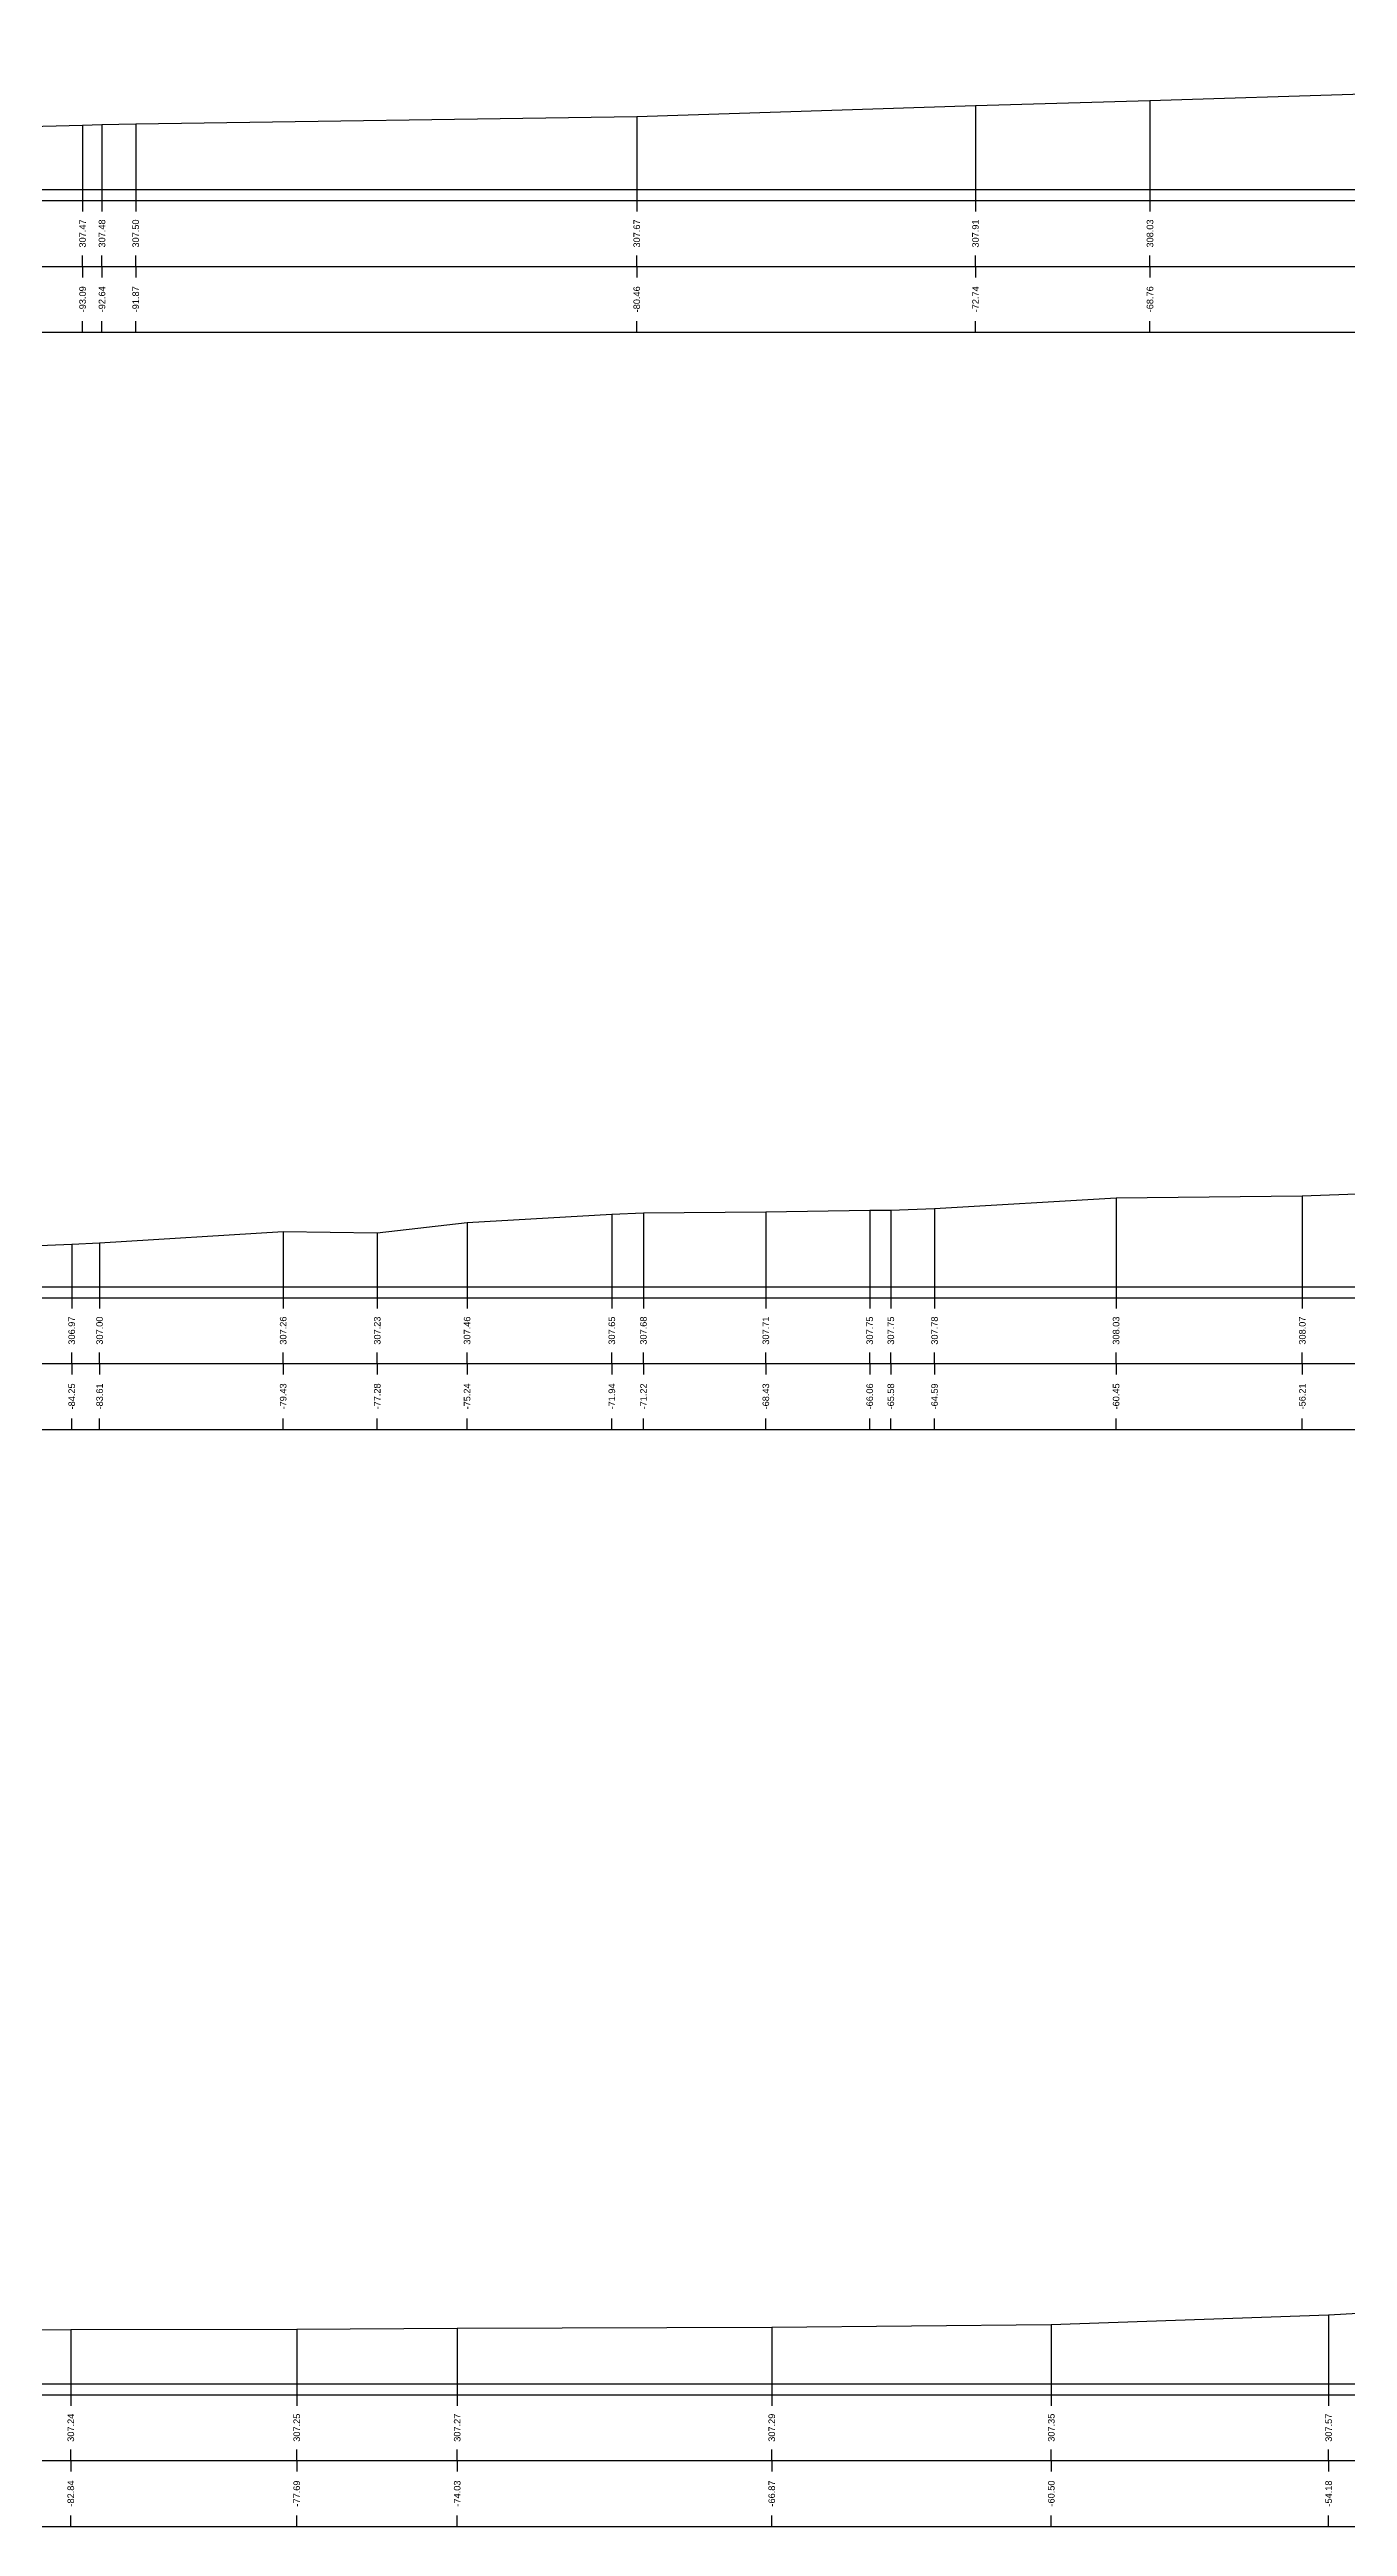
# Model space of a CAD drawing. Header units: millimetres. Extents: x -170 to 301, y 153 to 290.
# Drawn here: x 66 to 95.5, y 152.8 to 209.2 of the extents above; entities that cross this region are included whole.
import ezdxf
from ezdxf.enums import TextEntityAlignment as Align

# ---------------------------------------------------------------- set-up
doc = ezdxf.new("R2010")
doc.units = ezdxf.units.MM
doc.styles.get("Standard").update_dxf_attribs({"font": 'arial.ttf'})

msp = doc.modelspace()

# ---------------------------------------------------------------- linework, layer by layer
at = {"layer": 'band'}
for p, q in [((66.708, 205.75), (66.708, 205.5)), ((67.15, 205.75), (67.15, 205.5)), ((67.919, 205.75), (67.919, 205.5)), ((79.335, 205.75), (79.335, 205.5)), ((87.052, 205.75), (87.052, 205.5)), ((91.029, 205.75), (91.029, 205.5)), ((66.708, 204.25), (66.708, 204.5)), ((67.15, 204.25), (67.15, 204.5)), ((67.919, 204.25), (67.919, 204.5)), ((79.335, 204.25), (79.335, 204.5)), ((87.052, 204.25), (87.052, 204.5)), ((91.029, 204.25), (91.029, 204.5)), ((66.708, 204.25), (66.708, 204)), ((67.15, 204.25), (67.15, 204)), ((67.919, 204.25), (67.919, 204)), ((79.335, 204.25), (79.335, 204)), ((87.052, 204.25), (87.052, 204)), ((91.029, 204.25), (91.029, 204)), ((66.708, 202.75), (66.708, 203)), ((67.15, 202.75), (67.15, 203)), ((67.919, 202.75), (67.919, 203)), ((79.335, 202.75), (79.335, 203)), ((87.052, 202.75), (87.052, 203)), ((91.029, 202.75), (91.029, 203)), ((66.461, 180.75), (66.461, 180.5)), ((67.096, 180.75), (67.096, 180.5)), ((71.279, 180.75), (71.279, 180.5)), ((73.422, 180.75), (73.422, 180.5)), ((75.47, 180.75), (75.47, 180.5)), ((78.767, 180.75), (78.767, 180.5)), ((79.488, 180.75), (79.488, 180.5)), ((82.276, 180.75), (82.276, 180.5)), ((84.643, 180.75), (84.643, 180.5)), ((85.124, 180.75), (85.124, 180.5)), ((86.12, 180.75), (86.12, 180.5)), ((90.257, 180.75), (90.257, 180.5)), ((94.5, 180.75), (94.5, 180.5)), ((66.461, 179.25), (66.461, 179.5)), ((67.096, 179.25), (67.096, 179.5)), ((71.279, 179.25), (71.279, 179.5)), ((73.422, 179.25), (73.422, 179.5)), ((75.47, 179.25), (75.47, 179.5)), ((78.767, 179.25), (78.767, 179.5)), ((79.488, 179.25), (79.488, 179.5)), ((82.276, 179.25), (82.276, 179.5)), ((84.643, 179.25), (84.643, 179.5)), ((85.124, 179.25), (85.124, 179.5)), ((86.12, 179.25), (86.12, 179.5)), ((90.257, 179.25), (90.257, 179.5)), ((94.5, 179.25), (94.5, 179.5)), ((66.461, 179.25), (66.461, 179)), ((67.096, 179.25), (67.096, 179)), ((71.279, 179.25), (71.279, 179)), ((73.422, 179.25), (73.422, 179)), ((75.47, 179.25), (75.47, 179)), ((78.767, 179.25), (78.767, 179)), ((79.488, 179.25), (79.488, 179)), ((82.276, 179.25), (82.276, 179)), ((84.643, 179.25), (84.643, 179)), ((85.124, 179.25), (85.124, 179)), ((86.12, 179.25), (86.12, 179)), ((90.257, 179.25), (90.257, 179)), ((94.5, 179.25), (94.5, 179)), ((66.461, 177.75), (66.461, 178)), ((67.096, 177.75), (67.096, 178)), ((71.279, 177.75), (71.279, 178)), ((73.422, 177.75), (73.422, 178)), ((75.47, 177.75), (75.47, 178)), ((78.767, 177.75), (78.767, 178)), ((79.488, 177.75), (79.488, 178)), ((82.276, 177.75), (82.276, 178)), ((84.643, 177.75), (84.643, 178)), ((85.124, 177.75), (85.124, 178)), ((86.12, 177.75), (86.12, 178)), ((90.257, 177.75), (90.257, 178)), ((94.5, 177.75), (94.5, 178)), ((66.44, 155.75), (66.44, 155.5)), ((71.588, 155.75), (71.588, 155.5)), ((75.244, 155.75), (75.244, 155.5)), ((82.411, 155.75), (82.411, 155.5)), ((88.78, 155.75), (88.78, 155.5)), ((95.099, 155.75), (95.099, 155.5)), ((66.44, 154.25), (66.44, 154.5)), ((66.44, 154.25), (66.44, 154)), ((71.588, 154.25), (71.588, 154.5)), ((71.588, 154.25), (71.588, 154)), ((75.244, 154.25), (75.244, 154.5)), ((75.244, 154.25), (75.244, 154)), ((82.411, 154.25), (82.411, 154.5)), ((82.411, 154.25), (82.411, 154)), ((88.78, 154.25), (88.78, 154.5)), ((88.78, 154.25), (88.78, 154)), ((95.099, 154.25), (95.099, 154.5)), ((95.099, 154.25), (95.099, 154)), ((66.44, 152.75), (66.44, 153)), ((71.588, 152.75), (71.588, 153)), ((75.244, 152.75), (75.244, 153)), ((82.411, 152.75), (82.411, 153)), ((88.78, 152.75), (88.78, 153)), ((95.099, 152.75), (95.099, 153))]:
    msp.add_line(p, q, dxfattribs=at)
at = {"layer": 'frame'}
for p, q in [((-167.294, 205.75), (228.825, 205.75)), ((-159.794, 206), (228.825, 206)), ((-167.294, 204.25), (228.825, 204.25)), ((-167.294, 202.75), (228.825, 202.75)), ((-158.207, 180.75), (231.779, 180.75)), ((-150.707, 181), (231.779, 181)), ((-158.207, 179.25), (231.779, 179.25)), ((-158.207, 177.75), (231.779, 177.75)), ((-149.278, 156), (149.427, 156)), ((-156.778, 155.75), (149.427, 155.75)), ((-156.778, 154.25), (149.427, 154.25)), ((-156.778, 152.75), (149.427, 152.75))]:
    msp.add_line(p, q, dxfattribs=at)
at = {"layer": 'marker', "color": 253}
for p, q in [((87.052, 207.914), (87.052, 206)), ((91.029, 208.029), (91.029, 206)), ((66.708, 207.468), (66.708, 206)), ((67.15, 207.482), (67.15, 206)), ((67.919, 207.497), (67.919, 206)), ((79.335, 207.666), (79.335, 206)), ((66.708, 206), (66.708, 205.75)), ((67.15, 206), (67.15, 205.75)), ((67.919, 206), (67.919, 205.75)), ((79.335, 206), (79.335, 205.75)), ((87.052, 206), (87.052, 205.75)), ((91.029, 206), (91.029, 205.75)), ((90.257, 183.025), (90.257, 181)), ((94.5, 183.069), (94.5, 181)), ((75.47, 182.464), (75.47, 181)), ((78.767, 182.654), (78.767, 181)), ((79.488, 182.683), (79.488, 181)), ((82.276, 182.709), (82.276, 181)), ((84.643, 182.745), (84.643, 181)), ((85.124, 182.746), (85.124, 181)), ((86.12, 182.781), (86.12, 181)), ((66.461, 181.972), (66.461, 181)), ((67.096, 182.001), (67.096, 181)), ((71.279, 182.262), (71.279, 181)), ((73.422, 182.229), (73.422, 181)), ((66.461, 181), (66.461, 180.75)), ((67.096, 181), (67.096, 180.75)), ((71.279, 181), (71.279, 180.75)), ((73.422, 181), (73.422, 180.75)), ((75.47, 181), (75.47, 180.75)), ((78.767, 181), (78.767, 180.75)), ((79.488, 181), (79.488, 180.75)), ((82.276, 181), (82.276, 180.75)), ((84.643, 181), (84.643, 180.75)), ((85.124, 181), (85.124, 180.75)), ((86.12, 181), (86.12, 180.75)), ((90.257, 181), (90.257, 180.75)), ((94.5, 181), (94.5, 180.75)), ((95.099, 157.573), (95.099, 156)), ((66.44, 157.238), (66.44, 156)), ((71.588, 157.249), (71.588, 156)), ((75.244, 157.267), (75.244, 156)), ((82.411, 157.29), (82.411, 156)), ((88.78, 157.351), (88.78, 156)), ((66.44, 156), (66.44, 155.75)), ((71.588, 156), (71.588, 155.75)), ((75.244, 156), (75.244, 155.75)), ((82.411, 156), (82.411, 155.75)), ((88.78, 156), (88.78, 155.75)), ((95.099, 156), (95.099, 155.75))]:
    msp.add_line(p, q, dxfattribs=at)
at = {"layer": 'profile'}
for points in [[(56.454, 207.212), (66.708, 207.468), (67.15, 207.482), (67.919, 207.497), (79.335, 207.666), (87.052, 207.914), (91.029, 208.029), (100.76, 208.338), (101.95, 208.376), (111.562, 208.677), (119.811, 208.944), (121.224, 208.989), (124.907, 209.118), (126.902, 209.192)], [(65.538, 181.935), (66.461, 181.972), (67.096, 182.001), (71.279, 182.262), (73.422, 182.229), (75.47, 182.464), (78.767, 182.654), (79.488, 182.683), (82.276, 182.709), (84.643, 182.745), (85.124, 182.746), (86.12, 182.781), (90.257, 183.025), (94.5, 183.069), (95.958, 183.126)], [(61.064, 157.218), (66.44, 157.238), (71.588, 157.249), (75.244, 157.267), (82.411, 157.29), (88.78, 157.351), (95.099, 157.573), (96.585, 157.656), (103.683, 158.259), (112.564, 159.171), (115.183, 159.403), (117.084, 159.912), (119.966, 160.694), (125.587, 163.177), (125.758, 163.25), (125.829, 163.283), (131.695, 163.112), (135.321, 163.006), (135.398, 163.004), (135.489, 163.002), (141.637, 163.002), (149.427, 163.002)]]:
    msp.add_lwpolyline(points, dxfattribs=at)

# ---------------------------------------------------------------- texts
for s, p in [('307.47', (66.708, 205)), ('307.48', (67.15, 205)), ('307.50', (67.919, 205)), ('307.67', (79.335, 205)), ('307.91', (87.052, 205)), ('308.03', (91.029, 205)), ('-93.09', (66.708, 203.5)), ('-92.64', (67.15, 203.5)), ('-91.87', (67.919, 203.5)), ('-80.46', (79.335, 203.5)), ('-72.74', (87.052, 203.5)), ('-68.76', (91.029, 203.5)), ('306.97', (66.461, 180)), ('307.00', (67.096, 180)), ('307.26', (71.279, 180)), ('307.23', (73.422, 180)), ('307.46', (75.47, 180)), ('307.65', (78.767, 180)), ('307.68', (79.488, 180)), ('307.71', (82.276, 180)), ('307.75', (84.643, 180)), ('307.75', (85.124, 180)), ('307.78', (86.12, 180)), ('308.03', (90.257, 180)), ('308.07', (94.5, 180)), ('-84.25', (66.461, 178.5)), ('-83.61', (67.096, 178.5)), ('-79.43', (71.279, 178.5)), ('-77.28', (73.422, 178.5)), ('-75.24', (75.47, 178.5)), ('-71.94', (78.767, 178.5)), ('-71.22', (79.488, 178.5)), ('-68.43', (82.276, 178.5)), ('-66.06', (84.643, 178.5)), ('-65.58', (85.124, 178.5)), ('-64.59', (86.12, 178.5)), ('-60.45', (90.257, 178.5)), ('-56.21', (94.5, 178.5)), ('307.24', (66.44, 155)), ('307.25', (71.588, 155)), ('307.27', (75.244, 155)), ('307.29', (82.411, 155)), ('307.35', (88.78, 155)), ('307.57', (95.099, 155)), ('-82.84', (66.44, 153.5)), ('-77.69', (71.588, 153.5)), ('-74.03', (75.244, 153.5)), ('-66.87', (82.411, 153.5)), ('-60.50', (88.78, 153.5)), ('-54.18', (95.099, 153.5))]:
    msp.add_text(s, height=0.15, rotation=90).set_placement(p, align=Align.MIDDLE)

doc.saveas('drawing.dxf')
